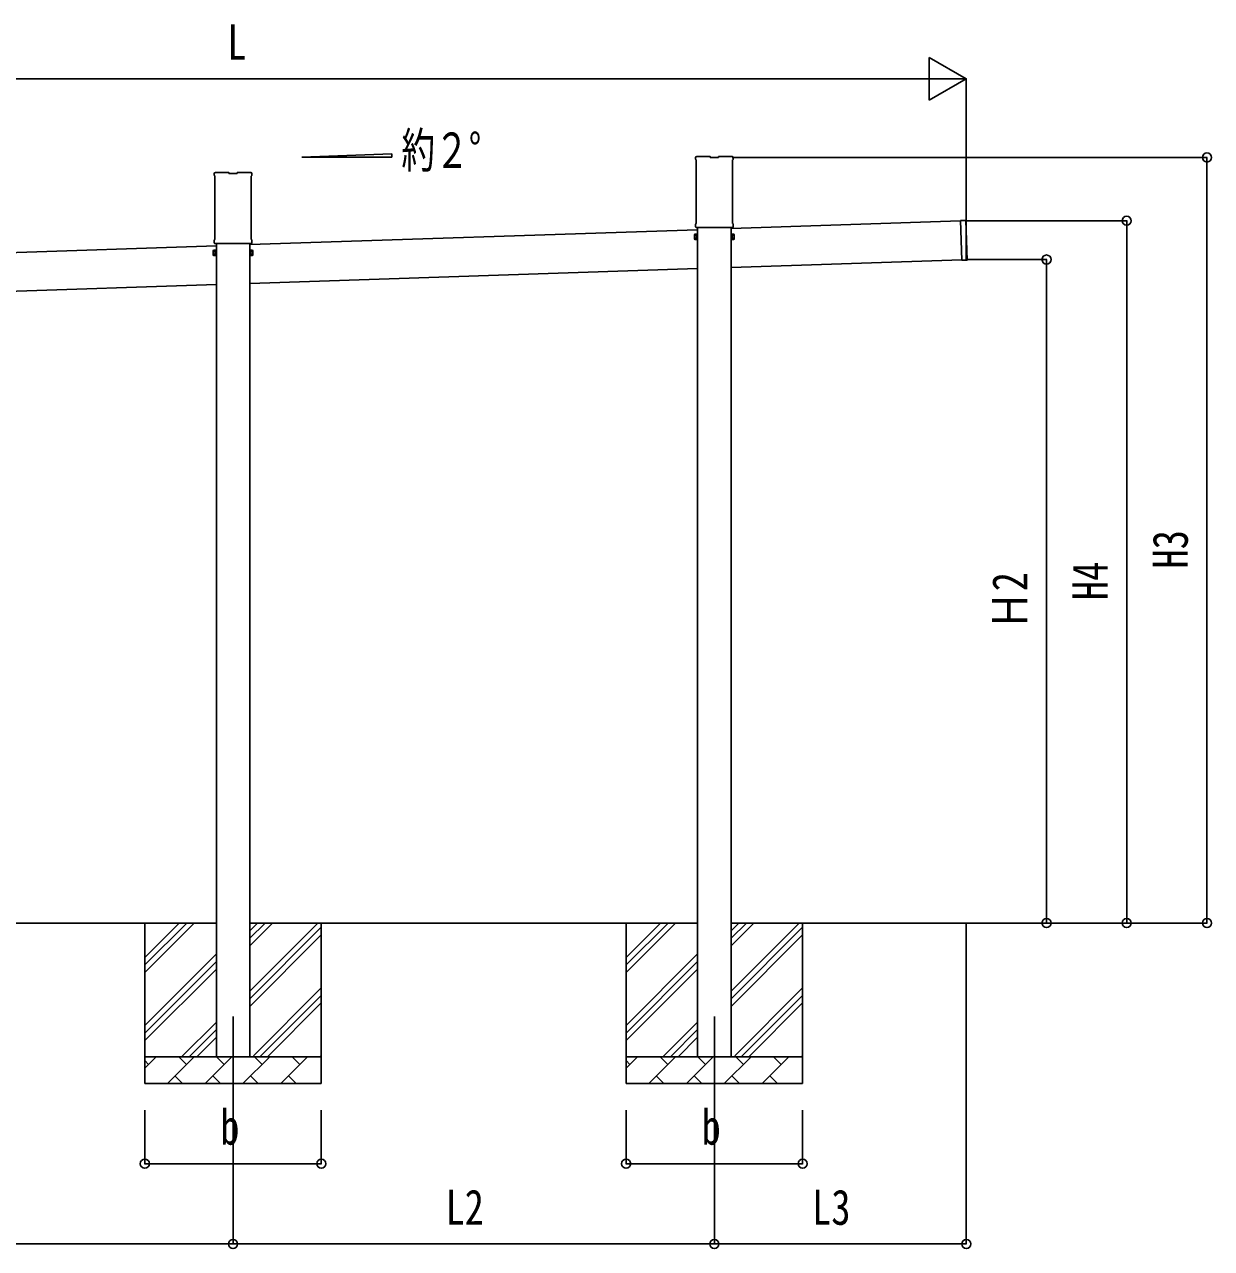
# Model space of a CAD drawing. Units: millimetres, scale not verified. Extents: x -16820 to 16820, y -11880 to 11880.
# Drawn here: x -3467 to 972, y -4200 to 376 of the extents above; entities that cross this region are included whole.
import ezdxf
from ezdxf.enums import TextEntityAlignment as Align

# ---------------------------------------------------------------- set-up
doc = ezdxf.new("R2010")
doc.units = ezdxf.units.MM
doc.header["$LTSCALE"] = 50
for name, color, linetype in [('0-2_USER1', 3, 'Continuous'), ('0-4_YKK_12', 2, 'Continuous'), ('0-5_YKK_13', 4, 'Continuous'), ('0-6_YKK_A1', 4, 'Continuous'), ('0-7_YKK_D', 6, 'Continuous')]:
    doc.layers.add(name, color=color, linetype=linetype)
doc.styles.add('ＭＳ ゴシック', font='')
doc.styles.get('ＭＳ ゴシック').set_extended_font_data('MS Gothic')

msp = doc.modelspace()

# ---------------------------------------------------------------- linework, layer by layer
at = {"layer": '0-4_YKK_12'}
for p, q in [((-2687.37, -3333.48), (-2687.37, -3833.48)), ((-887.37, -3333.48), (-887.37, -3833.48))]:
    msp.add_line(p, q, dxfattribs=at)
at = {"layer": '0-5_YKK_13'}
for p, q in [((-957.62, -126.78), (-957.62, -121.83)), ((-955.83, -130.24), (-955.83, -130.24)), ((-955.62, -130.65), (-955.62, -130.65)), ((-955.62, -367.4), (-955.62, -130.65)), ((-953.37, -117.58), (-903.37, -117.58)), ((-902.87, -120.58), (-902.87, -118.08)), ((-871.87, -120.58), (-902.87, -120.58)), ((-871.87, -118.08), (-871.87, -120.58)), ((-871.37, -117.58), (-821.37, -117.58)), ((-819.12, -130.65), (-819.12, -130.65)), ((-819.12, -130.65), (-819.12, -367.4)), ((-818.91, -130.24), (-818.91, -130.24)), ((-817.12, -121.83), (-817.12, -126.78)), ((-2757.62, -186.77), (-2757.62, -181.82)), ((-2753.37, -177.57), (-2703.37, -177.57)), ((-2702.87, -180.57), (-2702.87, -178.07)), ((-2671.87, -180.57), (-2702.87, -180.57)), ((-2671.87, -178.07), (-2671.87, -180.57)), ((-2671.37, -177.57), (-2621.37, -177.57)), ((-2617.12, -181.82), (-2617.12, -186.77)), ((-2755.83, -190.23), (-2755.83, -190.23)), ((-2755.62, -190.64), (-2755.62, -190.64)), ((-2755.62, -427.39), (-2755.62, -190.64)), ((-2619.12, -190.64), (-2619.12, -190.64)), ((-2619.12, -190.64), (-2619.12, -427.39)), ((-2618.91, -190.23), (-2618.91, -190.23)), ((33.35, -357.26), (38.28, -505.18)), ((52.82, -356.11), (33.83, -356.74)), ((58.27, -504.51), (53.34, -356.59)), ((-957.62, -379.28), (-957.62, -371.28)), ((-955.92, -382.68), (-955.92, -382.68)), ((-955.83, -367.81), (-955.83, -367.81)), ((-955.62, -367.4), (-955.62, -367.4)), ((-955.46, -382.78), (-819.28, -382.78)), ((-819.12, -367.4), (-819.12, -367.4)), ((-818.91, -367.81), (-818.91, -367.81)), ((-817.12, -371.28), (-817.12, -379.28)), ((-2757.62, -439.27), (-2757.62, -431.27)), ((-2755.92, -442.67), (-2755.92, -442.67)), ((-2755.83, -427.8), (-2755.83, -427.8)), ((-2755.62, -427.39), (-2755.62, -427.39)), ((-2755.46, -442.77), (-2619.28, -442.77)), ((-2619.12, -427.39), (-2619.12, -427.39)), ((-2618.91, -427.8), (-2618.91, -427.8)), ((-2617.12, -431.27), (-2617.12, -439.27)), ((38.79, -505.66), (57.78, -505.03))]:
    msp.add_line(p, q, dxfattribs=at)
for points in [[(-955.81, -382.74), (-955.87, -382.71), (-955.92, -382.68)], [(-955.64, -382.78), (-955.8, -382.74), (-955.81, -382.74)], [(-955.75, -382.69), (-955.62, -382.75), (-955.46, -382.78)], [(-955.46, -382.78), (-955.62, -382.78), (-955.62, -382.78), (-955.64, -382.78)], [(-819.1, -382.78), (-819.12, -382.78), (-819.12, -382.78), (-819.28, -382.78)], [(-818.93, -382.74), (-819.09, -382.78), (-819.1, -382.78)], [(-818.82, -382.68), (-818.82, -382.68), (-818.93, -382.74)], [(-2755.81, -442.73), (-2755.87, -442.7), (-2755.92, -442.67)], [(-2755.64, -442.77), (-2755.8, -442.73), (-2755.81, -442.73)], [(-2755.75, -442.68), (-2755.62, -442.74), (-2755.46, -442.77)], [(-2755.46, -442.77), (-2755.62, -442.77), (-2755.62, -442.77), (-2755.64, -442.77)], [(-2619.1, -442.77), (-2619.12, -442.77), (-2619.12, -442.77), (-2619.28, -442.77)], [(-2618.93, -442.73), (-2619.09, -442.76), (-2619.1, -442.77)], [(-2618.82, -442.67), (-2618.82, -442.67), (-2618.93, -442.73)]]:
    msp.add_lwpolyline(points, dxfattribs=at)
for centre, radius, start, end in [((-953.37, -121.83), 4.25, 90, 180), ((-953.37, -126.78), 4.25, 180, 234.62358), ((-956.12, -130.65), 0.5, 0.0463, 54.58271), ((-821.37, -121.83), 4.25, 0, 90), ((-818.62, -130.65), 0.5, 125.41729, 179.9537), ((-821.37, -126.78), 4.25, 305.37642, 0), ((-2753.37, -181.82), 4.25, 90, 180), ((-2621.37, -181.82), 4.25, 0, 90), ((-2753.37, -186.77), 4.25, 180, 234.62358), ((-2756.12, -190.64), 0.5, 0.0463, 54.58271), ((-2618.62, -190.64), 0.5, 125.41729, 179.9537), ((-2621.37, -186.77), 4.25, 305.37642, 0), ((33.85, -357.24), 0.5, 91.90882, 181.90882), ((52.84, -356.61), 0.5, 1.90882, 91.90882), ((-953.37, -371.28), 4.25, 125.37642, 180), ((-953.37, -379.28), 4.25, 180, 233.11111), ((-956.12, -367.4), 0.5, 305.41588, 359.95511), ((-818.62, -367.4), 0.5, 180.04713, 234.58188), ((-821.37, -371.28), 4.25, 0, 54.62358), ((-821.37, -379.28), 4.25, 306.88889, 0), ((-2753.37, -431.27), 4.25, 125.37642, 180), ((-2753.37, -439.27), 4.25, 180, 233.11111), ((-2756.12, -427.39), 0.5, 305.41588, 359.95511), ((-2618.62, -427.39), 0.5, 180.04713, 234.58188), ((-2621.37, -431.27), 4.25, 0, 54.62358), ((-2621.37, -439.27), 4.25, 306.88889, 0), ((38.78, -505.16), 0.5, 181.90882, 271.90882), ((57.77, -504.53), 0.5, 271.90882, 1.90882)]:
    msp.add_arc(centre, radius, start, end, dxfattribs=at)
for centre, major_axis, ratio, start_param, end_param in [((-903.31, -118.01), (0.481, -0.181), 0.828259, 1.9947436, 1.996569), ((-903.37, -118.08), (0.354, 0.354), 0.999467, 5.4996506, 7.06672), ((-903.31, -118.01), (-0.181, 0.481), 0.828259, 4.2866163, 4.2884417), ((-871.37, -118.08), (-0.354, 0.354), 0.999467, 5.4996506, 7.06672), ((-871.43, -118.01), (0.181, 0.481), 0.828259, 1.9947436, 1.996569), ((-871.43, -118.01), (0.481, 0.181), 0.828259, 1.1450236, 1.146849), ((-2703.31, -178), (0.481, -0.181), 0.828259, 1.9947436, 1.996569), ((-2703.37, -178.07), (0.354, 0.354), 0.999467, 5.4996506, 7.06672), ((-2703.31, -178), (-0.181, 0.481), 0.828259, 4.2866163, 4.2884417), ((-2671.37, -178.07), (-0.354, 0.354), 0.999467, 5.4996506, 7.06672), ((-2671.43, -178), (0.181, 0.481), 0.828259, 1.9947436, 1.996569), ((-2671.43, -178), (0.481, 0.181), 0.828259, 1.1450236, 1.146849)]:
    msp.add_ellipse(centre, major_axis=major_axis, ratio=ratio, start_param=start_param, end_param=end_param, dxfattribs=at)
at = {"layer": '0-6_YKK_A1'}
for p, q in [((-2430, -119.98), (-2094, -107.57)), ((-2094, -119.98), (-2430, -119.98)), ((-2094, -107.57), (-2094, -119.98)), ((33.38, -358.29), (-824.87, -386.89)), ((-949.87, -391.06), (-2624.87, -446.88)), ((-961.37, -409.48), (-960.61, -408.16)), ((-961.37, -409.48), (-961.37, -426.48)), ((-949.87, -382.78), (-949.87, -3483.48)), ((-824.87, -3483.48), (-824.87, -382.78)), ((-813.37, -409.48), (-814.13, -408.16)), ((-813.37, -409.48), (-813.37, -426.48)), ((-2749.87, -451.05), (-4424.87, -506.87)), ((-2749.87, -442.77), (-2749.87, -3483.48)), ((-2624.87, -3483.48), (-2624.87, -442.77)), ((-961.37, -426.48), (-960.61, -427.79)), ((-954.37, -413.07), (-960.61, -413.07)), ((-954.37, -422.88), (-960.61, -422.88)), ((-954.37, -427.79), (-960.61, -427.79)), ((-951.87, -427.18), (-954.37, -427.18)), ((-822.87, -427.18), (-820.37, -427.18)), ((-820.37, -413.07), (-814.13, -413.07)), ((-820.37, -422.88), (-814.13, -422.88)), ((-820.37, -427.79), (-814.13, -427.79)), ((-813.37, -426.48), (-814.13, -427.79)), ((-2761.37, -469.57), (-2760.61, -468.25)), ((-2761.37, -469.57), (-2761.37, -486.57)), ((-2761.37, -486.57), (-2760.61, -487.88)), ((-2754.37, -473.16), (-2760.61, -473.16)), ((-2754.37, -482.97), (-2760.61, -482.97)), ((-2754.37, -487.88), (-2760.61, -487.88)), ((-2751.87, -487.27), (-2754.37, -487.27)), ((-2622.87, -487.27), (-2620.37, -487.27)), ((-2620.37, -473.16), (-2614.13, -473.16)), ((-2620.37, -482.97), (-2614.13, -482.97)), ((-2620.37, -487.88), (-2614.13, -487.88)), ((-2613.37, -469.57), (-2614.13, -468.25)), ((-2613.37, -486.57), (-2614.13, -487.88)), ((-2613.37, -469.57), (-2613.37, -486.57)), ((38.21, -503.21), (-824.87, -531.97)), ((-949.87, -536.14), (-2624.87, -591.96)), ((-2749.87, -596.13), (-4424.87, -651.95)), ((-2749.87, -2983.48), (-4424.87, -2983.48)), ((-3017.37, -2983.48), (-3017.37, -3583.48)), ((-3017.37, -3168.53), (-2832.32, -2983.48)), ((-3017.37, -3140.24), (-2860.61, -2983.48)), ((-3017.37, -3111.96), (-2888.89, -2983.48)), ((-949.87, -2983.48), (-2624.87, -2983.48)), ((-2624.87, -3238.58), (-2369.77, -2983.48)), ((-2624.87, -3040.59), (-2567.76, -2983.48)), ((-2624.87, -3012.3), (-2596.05, -2983.48)), ((-2624.87, -3068.87), (-2539.48, -2983.48)), ((-2624.87, -3266.86), (-2357.37, -2999.36)), ((-2357.37, -2983.48), (-2357.37, -3583.48)), ((-1217.37, -2983.48), (-1217.37, -3583.48)), ((-1217.37, -3168.53), (-1032.32, -2983.48)), ((-1217.37, -3140.24), (-1060.61, -2983.48)), ((-1217.37, -3111.96), (-1088.89, -2983.48)), ((122.24, -2983.48), (-824.87, -2983.48)), ((-824.87, -3238.58), (-569.77, -2983.48)), ((-824.87, -3040.59), (-767.76, -2983.48)), ((-824.87, -3012.3), (-796.05, -2983.48)), ((-824.87, -3068.87), (-739.48, -2983.48)), ((-824.87, -3266.86), (-557.37, -2999.36)), ((-557.37, -2983.48), (-557.37, -3583.48)), ((-2624.87, -3295.15), (-2357.37, -3027.65)), ((-824.87, -3295.15), (-557.37, -3027.65)), ((-3017.37, -3366.52), (-2749.87, -3099.02)), ((-1217.37, -3366.52), (-949.87, -3099.02)), ((-3017.37, -3394.8), (-2749.87, -3127.3)), ((-3017.37, -3423.09), (-2749.87, -3155.59)), ((-1217.37, -3394.8), (-949.87, -3127.3)), ((-1217.37, -3423.09), (-949.87, -3155.59)), ((-2611.27, -3479.53), (-2357.37, -3225.64)), ((-811.27, -3479.53), (-557.37, -3225.64)), ((-2586.93, -3483.48), (-2357.37, -3253.92)), ((-2558.65, -3483.48), (-2357.37, -3282.2)), ((-786.93, -3483.48), (-557.37, -3253.92)), ((-758.65, -3483.48), (-557.37, -3282.2)), ((-2879.77, -3483.48), (-2749.87, -3353.58)), ((-2851.49, -3483.48), (-2749.87, -3381.86)), ((-1079.77, -3483.48), (-949.87, -3353.58)), ((-1051.49, -3483.48), (-949.87, -3381.86)), ((-2823.2, -3483.48), (-2749.87, -3410.15)), ((-1023.2, -3483.48), (-949.87, -3410.15)), ((-3017.37, -3483.48), (-2357.37, -3483.48)), ((-3017.37, -3526.37), (-2974.48, -3483.48)), ((-3003.03, -3512.03), (-3017.37, -3497.69)), ((-2933.06, -3583.48), (-2833.06, -3483.48)), ((-2861.61, -3512.03), (-2890.16, -3483.48)), ((-2791.64, -3583.48), (-2691.64, -3483.48)), ((-2720.19, -3512.03), (-2748.74, -3483.48)), ((-2650.21, -3583.48), (-2550.21, -3483.48)), ((-2578.77, -3512.03), (-2607.32, -3483.48)), ((-2508.79, -3583.48), (-2408.79, -3483.48)), ((-2437.35, -3512.03), (-2465.9, -3483.48)), ((-2360.66, -3483.48), (-2357.37, -3480.19)), ((-1217.37, -3483.48), (-557.37, -3483.48)), ((-1217.37, -3526.37), (-1174.48, -3483.48)), ((-1203.03, -3512.03), (-1217.37, -3497.69)), ((-1133.06, -3583.48), (-1033.06, -3483.48)), ((-1061.61, -3512.03), (-1090.16, -3483.48)), ((-991.64, -3583.48), (-891.64, -3483.48)), ((-920.19, -3512.03), (-948.74, -3483.48)), ((-850.21, -3583.48), (-750.21, -3483.48)), ((-778.77, -3512.03), (-807.32, -3483.48)), ((-708.79, -3583.48), (-608.79, -3483.48)), ((-637.35, -3512.03), (-665.9, -3483.48)), ((-560.66, -3483.48), (-557.37, -3480.19)), ((-2904.5, -3554.92), (-2875.95, -3583.48)), ((-2763.08, -3554.92), (-2734.53, -3583.48)), ((-2621.66, -3554.92), (-2593.11, -3583.48)), ((-2480.24, -3554.92), (-2451.69, -3583.48)), ((-1104.5, -3554.92), (-1075.95, -3583.48)), ((-963.08, -3554.92), (-934.53, -3583.48)), ((-821.66, -3554.92), (-793.11, -3583.48)), ((-680.24, -3554.92), (-651.69, -3583.48)), ((-2357.37, -3583.48), (-3017.37, -3583.48)), ((-557.37, -3583.48), (-1217.37, -3583.48))]:
    msp.add_line(p, q, dxfattribs=at)
for points in [[(-954.37, -427.79), (-954.37, -408.16), (-960.61, -408.16)], [(-954.37, -427.18), (-954.37, -408.78), (-951.87, -408.78)], [(-820.37, -427.18), (-820.37, -408.78), (-822.87, -408.78)], [(-820.37, -427.79), (-820.37, -408.16), (-814.13, -408.16)], [(-2754.37, -487.88), (-2754.37, -468.25), (-2760.61, -468.25)], [(-2754.37, -487.27), (-2754.37, -468.87), (-2751.87, -468.87)], [(-2620.37, -487.27), (-2620.37, -468.87), (-2622.87, -468.87)], [(-2620.37, -487.88), (-2620.37, -468.25), (-2614.13, -468.25)]]:
    msp.add_lwpolyline(points, dxfattribs=at)
for points in [[(-951.87, -428.48), (-951.87, -407.48), (-949.87, -407.48), (-949.87, -428.48)], [(-822.87, -428.48), (-822.87, -407.48), (-824.87, -407.48), (-824.87, -428.48)], [(-2751.87, -488.57), (-2751.87, -467.57), (-2749.87, -467.57), (-2749.87, -488.57)], [(-2622.87, -488.57), (-2622.87, -467.57), (-2624.87, -467.57), (-2624.87, -488.57)]]:
    msp.add_lwpolyline(points, close=True, dxfattribs=at)
for centre, radius, start, end in [((-957.03, -410.62), 4.34, 145.61575, 214.38425), ((-817.72, -410.62), 4.34, 325.61575, 34.38425), ((-957.03, -425.34), 4.34, 145.61575, 214.38425), ((-945.13, -417.98), 16.24, 162.41205, 197.58795), ((-829.61, -417.98), 16.24, 342.41205, 17.58795), ((-817.72, -425.34), 4.34, 325.61575, 34.38425), ((-2757.03, -470.7), 4.34, 145.61575, 214.38425), ((-2757.03, -485.43), 4.34, 145.61575, 214.38425), ((-2745.13, -478.07), 16.24, 162.41205, 197.58795), ((-2617.72, -470.7), 4.34, 325.61575, 34.38425), ((-2629.61, -478.07), 16.24, 342.41205, 17.58795), ((-2617.72, -485.43), 4.34, 325.61575, 34.38425)]:
    msp.add_arc(centre, radius, start, end, dxfattribs=at)
at = {"layer": '0-7_YKK_D'}
for p, q in [((54.89, 172.59), (-83.67, 252.59)), ((-83.67, 252.59), (-83.67, 92.59)), ((-105.11, 172.59), (-5216.88, 172.59)), ((54.89, 172.59), (-222.24, 172.59)), ((54.89, 172.59), (-83.67, 92.59)), ((54.89, -501.35), (54.89, 173.59)), ((-820.37, -121.08), (955.89, -121.08)), ((954.89, -121.08), (954.89, -2983.48)), ((50.07, -357.77), (655.89, -357.77)), ((654.89, -357.77), (654.89, -2983.48)), ((54.6, -502.69), (355.89, -502.69)), ((354.89, -2983.48), (354.89, -502.69)), ((54.89, -2984.48), (54.89, -4184.48)), ((123.24, -2983.48), (355.89, -2983.48)), ((123.24, -2983.48), (955.89, -2983.48)), ((123.24, -2983.48), (655.89, -2983.48)), ((-3017.37, -3683.48), (-3017.37, -3884.48)), ((-2357.37, -3683.48), (-2357.37, -3884.48)), ((-1217.37, -3683.48), (-1217.37, -3884.48)), ((-557.37, -3683.48), (-557.37, -3884.48)), ((-2687.37, -3835.48), (-2687.37, -4184.48)), ((-2687.37, -3835.48), (-2687.37, -4184.48)), ((-887.37, -3834.48), (-887.37, -4184.48)), ((-887.37, -3834.48), (-887.37, -4184.48)), ((-3017.37, -3883.48), (-2357.37, -3883.48)), ((-1217.37, -3883.48), (-557.37, -3883.48)), ((-2687.37, -4183.48), (-4487.37, -4183.48)), ((-887.37, -4183.48), (-2687.37, -4183.48)), ((54.89, -4183.48), (-887.37, -4183.48))]:
    msp.add_line(p, q, dxfattribs=at)
for centre in [(954.89, -121.08), (654.89, -357.77), (354.89, -502.69), (354.89, -2983.48), (654.89, -2983.48), (954.89, -2983.48), (-3017.37, -3883.48), (-2357.37, -3883.48), (-1217.37, -3883.48), (-557.37, -3883.48), (-2687.37, -4183.48), (-2687.37, -4183.48), (-887.37, -4183.48), (-887.37, -4183.48), (54.89, -4183.48)]:
    msp.add_circle(centre, 17, dxfattribs=at)

# ---------------------------------------------------------------- texts
at = {"layer": '0-2_USER1', "style": 'ＭＳ ゴシック', "width": 0.7}
msp.add_text('約２°', height=132, dxfattribs=at).set_placement((-2057.79, -199.47), align=Align.BOTTOM_LEFT)
at = {"layer": '0-7_YKK_D', "style": 'ＭＳ ゴシック', "width": 0.8}
for s, p in [('L', (-2709, 204.59)), ('b', (-2735.37, -3851.48)), ('b', (-935.37, -3851.48)), ('L2', (-1892.97, -4151.48)), ('L3', (-521.84, -4151.48))]:
    msp.add_text(s, height=132, dxfattribs=at).set_placement(p, align=Align.BOTTOM_LEFT)
for s, p in [('H3', (922.89, -1657.88)), ('H4', (622.89, -1776.22)), ('Ｈ2', (322.89, -1887.09))]:
    msp.add_text(s, height=132, rotation=90, dxfattribs=at).set_placement(p, align=Align.BOTTOM_LEFT)

doc.saveas('drawing.dxf')
